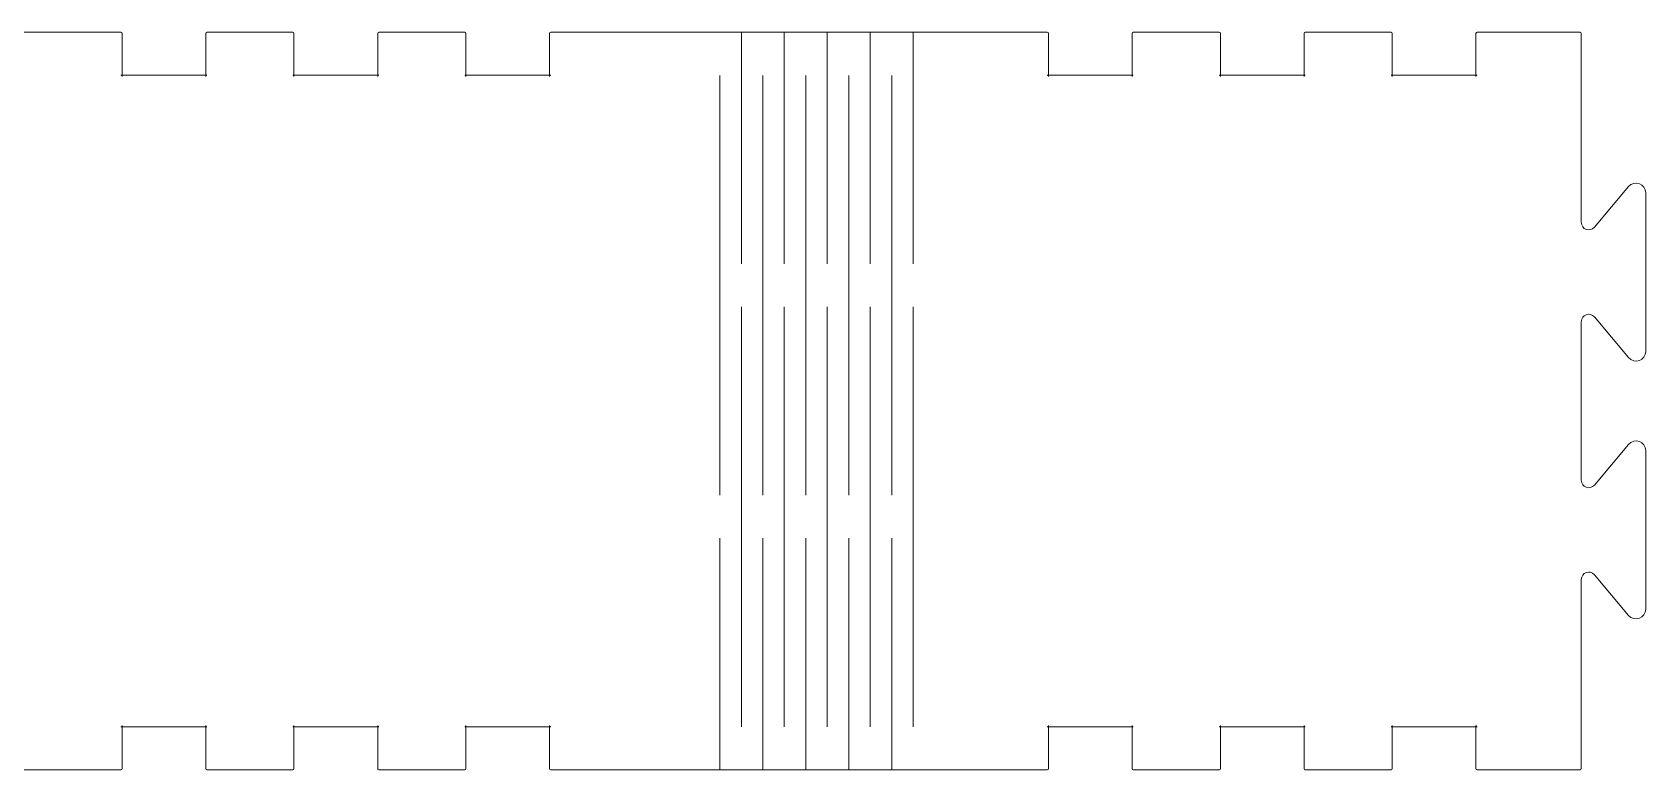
# Model space of a CAD drawing. Header units: inches. Extents: x -79 to 376, y -189 to -22.
# Drawn here: x 224.7 to 367.3, y -86.8 to -21.6 of the extents above; entities that cross this region are included whole.
import ezdxf

# ---------------------------------------------------------------- set-up
doc = ezdxf.new("R2010")
doc.units = ezdxf.units.IN
doc.header["$MEASUREMENT"] = 0
doc.layers.add('Layer 1', color=7, linetype='Continuous')

msp = doc.modelspace()

# ---------------------------------------------------------------- linework, layer by layer
at = {"layer": 'Layer 1', "color": 7, "lineweight": 9}
for points in [[(232.49, -21.63), (220.29, -21.63)], [(247.69, -21.63), (240.09, -21.63)], [(262.89, -21.63), (255.29, -21.63)], [(282.69, -21.63), (270.49, -21.63)], [(305.28, -21.63), (282.69, -21.63)], [(287.34, -21.65), (287.34, -42.12)], [(291.14, -21.65), (291.14, -42.12)], [(294.94, -21.65), (294.94, -42.12)], [(298.74, -21.65), (298.74, -42.12)], [(302.54, -21.65), (302.54, -42.12)], [(314.39, -21.63), (305.28, -21.63)], [(329.59, -21.63), (321.99, -21.63)], [(344.79, -21.63), (337.19, -21.63)], [(361.49, -21.63), (352.39, -21.63)], [(361.49, -21.63), (361.49, -21.63)], [(285.44, -62.58), (285.44, -25.45)], [(289.24, -62.58), (289.24, -25.45)], [(293.04, -62.58), (293.04, -25.45)], [(296.84, -62.58), (296.84, -25.45)], [(300.64, -62.58), (300.64, -25.45)], [(361.6, -38.44), (361.6, -25.53)], [(287.34, -45.92), (287.34, -83.05)], [(291.14, -45.92), (291.14, -83.05)], [(294.94, -45.92), (294.94, -83.05)], [(298.74, -45.92), (298.74, -83.05)], [(302.54, -45.92), (302.54, -83.05)], [(285.44, -86.85), (285.44, -66.38)], [(289.24, -86.85), (289.24, -66.38)], [(293.04, -86.85), (293.04, -66.38)], [(296.84, -86.85), (296.84, -66.38)], [(300.64, -86.85), (300.64, -66.38)], [(361.6, -86.75), (361.6, -82.95)], [(220.29, -86.85), (232.49, -86.85)], [(240.09, -86.85), (247.69, -86.85)], [(255.29, -86.85), (262.89, -86.85)], [(270.49, -86.85), (282.69, -86.85)], [(282.69, -86.85), (305.28, -86.85)], [(305.28, -86.85), (314.39, -86.85)], [(321.99, -86.85), (329.59, -86.85)], [(337.19, -86.85), (344.79, -86.85)], [(352.39, -86.85), (361.49, -86.85)]]:
    msp.add_lwpolyline(points, dxfattribs=at)
for points in [[(232.59, -25.53), (232.59, -25.53), (232.59, -21.73), (232.59, -21.73), (232.59, -21.68), (232.55, -21.63), (232.49, -21.63)], [(239.99, -21.73), (239.99, -21.73), (239.99, -25.53), (239.99, -25.53), (239.99, -25.48), (240.03, -25.43), (240.09, -25.43)], [(247.79, -25.53), (247.79, -25.53), (247.79, -21.73), (247.79, -21.73), (247.79, -21.68), (247.75, -21.63), (247.69, -21.63)], [(255.19, -21.73), (255.19, -21.73), (255.19, -25.53), (255.19, -25.53), (255.19, -25.48), (255.23, -25.43), (255.29, -25.43)], [(262.99, -25.53), (262.99, -25.53), (262.99, -21.73), (262.99, -21.73), (262.99, -21.68), (262.95, -21.63), (262.89, -21.63)], [(270.39, -21.73), (270.39, -21.73), (270.39, -25.53), (270.39, -25.53), (270.39, -25.48), (270.44, -25.43), (270.49, -25.43)], [(314.49, -25.53), (314.49, -25.53), (314.49, -21.73), (314.49, -21.73), (314.49, -21.68), (314.44, -21.63), (314.39, -21.63)], [(321.89, -21.73), (321.89, -21.73), (321.89, -25.53), (321.89, -25.53), (321.89, -25.48), (321.93, -25.43), (321.99, -25.43)], [(329.69, -25.53), (329.69, -25.53), (329.69, -21.73), (329.69, -21.73), (329.69, -21.68), (329.65, -21.63), (329.59, -21.63)], [(337.09, -21.73), (337.09, -21.73), (337.09, -25.53), (337.09, -25.53), (337.09, -25.48), (337.13, -25.43), (337.19, -25.43)], [(344.89, -25.53), (344.89, -25.53), (344.89, -21.73), (344.89, -21.73), (344.89, -21.68), (344.85, -21.63), (344.79, -21.63)], [(352.29, -21.73), (352.29, -21.73), (352.29, -25.53), (352.29, -25.53), (352.29, -25.48), (352.33, -25.43), (352.39, -25.43)], [(361.6, -25.53), (361.6, -25.53), (361.6, -21.73), (361.6, -21.73), (361.6, -21.68), (361.55, -21.63), (361.49, -21.63)], [(240.09, -25.43), (240.09, -25.43), (232.49, -25.43), (232.49, -25.43), (232.54, -25.43), (232.59, -25.47), (232.59, -25.53)], [(255.29, -25.43), (255.29, -25.43), (247.69, -25.43), (247.69, -25.43), (247.74, -25.43), (247.79, -25.47), (247.79, -25.53)], [(270.49, -25.43), (270.49, -25.43), (262.89, -25.43), (262.89, -25.43), (262.95, -25.43), (262.99, -25.47), (262.99, -25.53)], [(321.99, -25.43), (321.99, -25.43), (314.39, -25.43), (314.39, -25.43), (314.44, -25.43), (314.49, -25.47), (314.49, -25.53)], [(337.19, -25.43), (337.19, -25.43), (329.59, -25.43), (329.59, -25.43), (329.64, -25.43), (329.69, -25.47), (329.69, -25.53)], [(352.39, -25.43), (352.39, -25.43), (344.79, -25.43), (344.79, -25.43), (344.85, -25.43), (344.89, -25.47), (344.89, -25.53)], [(365.78, -35.28), (365.78, -35.28), (362.76, -38.87), (362.76, -38.87), (362.37, -39.34), (361.6, -39.06), (361.6, -38.44)], [(367.3, -49.85), (367.3, -49.85), (367.3, -35.83), (367.3, -35.83), (367.3, -35.03), (366.29, -34.66), (365.78, -35.28)], [(361.6, -61.25), (361.6, -61.25), (361.6, -47.23), (361.6, -47.23), (361.6, -46.61), (362.37, -46.34), (362.76, -46.81)], [(362.76, -46.81), (362.76, -46.81), (365.78, -50.4), (365.78, -50.4), (366.29, -51.01), (367.3, -50.65), (367.3, -49.85)], [(365.78, -58.08), (365.78, -58.08), (362.76, -61.67), (362.76, -61.67), (362.37, -62.15), (361.6, -61.86), (361.6, -61.25)], [(367.3, -72.65), (367.3, -72.65), (367.3, -58.63), (367.3, -58.63), (367.3, -57.83), (366.29, -57.47), (365.78, -58.08)], [(361.6, -82.95), (361.6, -82.95), (361.6, -70.04), (361.6, -70.04), (361.6, -69.42), (362.37, -69.14), (362.76, -69.61)], [(362.76, -69.61), (362.76, -69.61), (365.78, -73.2), (365.78, -73.2), (366.29, -73.82), (367.3, -73.45), (367.3, -72.65)], [(232.59, -86.75), (232.59, -86.75), (232.59, -82.95), (232.59, -82.95), (232.59, -83), (232.55, -83.05), (232.49, -83.05)], [(232.49, -83.05), (232.49, -83.05), (240.09, -83.05), (240.09, -83.05), (240.03, -83.05), (239.99, -83.01), (239.99, -82.95)], [(239.99, -82.95), (239.99, -82.95), (239.99, -86.75), (239.99, -86.75), (239.99, -86.8), (240.03, -86.85), (240.09, -86.85)], [(247.79, -86.75), (247.79, -86.75), (247.79, -82.95), (247.79, -82.95), (247.79, -83), (247.75, -83.05), (247.69, -83.05)], [(247.69, -83.05), (247.69, -83.05), (255.29, -83.05), (255.29, -83.05), (255.24, -83.05), (255.19, -83.01), (255.19, -82.95)], [(255.19, -82.95), (255.19, -82.95), (255.19, -86.75), (255.19, -86.75), (255.19, -86.8), (255.23, -86.85), (255.29, -86.85)], [(262.99, -86.75), (262.99, -86.75), (262.99, -82.95), (262.99, -82.95), (262.99, -83), (262.95, -83.05), (262.89, -83.05)], [(262.89, -83.05), (262.89, -83.05), (270.49, -83.05), (270.49, -83.05), (270.44, -83.05), (270.39, -83.01), (270.39, -82.95)], [(270.39, -82.95), (270.39, -82.95), (270.39, -86.75), (270.39, -86.75), (270.39, -86.8), (270.44, -86.85), (270.49, -86.85)], [(314.49, -86.75), (314.49, -86.75), (314.49, -82.95), (314.49, -82.95), (314.49, -83), (314.44, -83.05), (314.39, -83.05)], [(314.39, -83.05), (314.39, -83.05), (321.99, -83.05), (321.99, -83.05), (321.93, -83.05), (321.89, -83.01), (321.89, -82.95)], [(321.89, -82.95), (321.89, -82.95), (321.89, -86.75), (321.89, -86.75), (321.89, -86.8), (321.93, -86.85), (321.99, -86.85)], [(329.69, -86.75), (329.69, -86.75), (329.69, -82.95), (329.69, -82.95), (329.69, -83), (329.65, -83.05), (329.59, -83.05)], [(329.59, -83.05), (329.59, -83.05), (337.19, -83.05), (337.19, -83.05), (337.14, -83.05), (337.09, -83.01), (337.09, -82.95)], [(337.09, -82.95), (337.09, -82.95), (337.09, -86.75), (337.09, -86.75), (337.09, -86.8), (337.13, -86.85), (337.19, -86.85)], [(344.89, -86.75), (344.89, -86.75), (344.89, -82.95), (344.89, -82.95), (344.89, -83), (344.85, -83.05), (344.79, -83.05)], [(344.79, -83.05), (344.79, -83.05), (352.39, -83.05), (352.39, -83.05), (352.34, -83.05), (352.29, -83.01), (352.29, -82.95)], [(352.29, -82.95), (352.29, -82.95), (352.29, -86.75), (352.29, -86.75), (352.29, -86.8), (352.33, -86.85), (352.39, -86.85)]]:
    msp.add_open_spline(points, degree=3, knots=[0, 0, 0, 0, 1, 1, 1, 2, 2, 2, 2], dxfattribs=at)
for points in [[(240.09, -21.63), (240.03, -21.63), (239.99, -21.67), (239.99, -21.73)], [(255.29, -21.63), (255.24, -21.63), (255.19, -21.67), (255.19, -21.73)], [(270.49, -21.63), (270.44, -21.63), (270.39, -21.67), (270.39, -21.73)], [(321.99, -21.63), (321.93, -21.63), (321.89, -21.67), (321.89, -21.73)], [(337.19, -21.63), (337.14, -21.63), (337.09, -21.67), (337.09, -21.73)], [(352.39, -21.63), (352.34, -21.63), (352.29, -21.67), (352.29, -21.73)], [(232.49, -86.85), (232.54, -86.85), (232.59, -86.81), (232.59, -86.75)], [(247.69, -86.85), (247.74, -86.85), (247.79, -86.81), (247.79, -86.75)], [(262.89, -86.85), (262.95, -86.85), (262.99, -86.81), (262.99, -86.75)], [(314.39, -86.85), (314.44, -86.85), (314.49, -86.81), (314.49, -86.75)], [(329.59, -86.85), (329.64, -86.85), (329.69, -86.81), (329.69, -86.75)], [(344.79, -86.85), (344.85, -86.85), (344.89, -86.81), (344.89, -86.75)], [(361.49, -86.85), (361.55, -86.85), (361.6, -86.81), (361.6, -86.75)]]:
    msp.add_open_spline(points, degree=3, dxfattribs=at)

doc.saveas('drawing.dxf')
